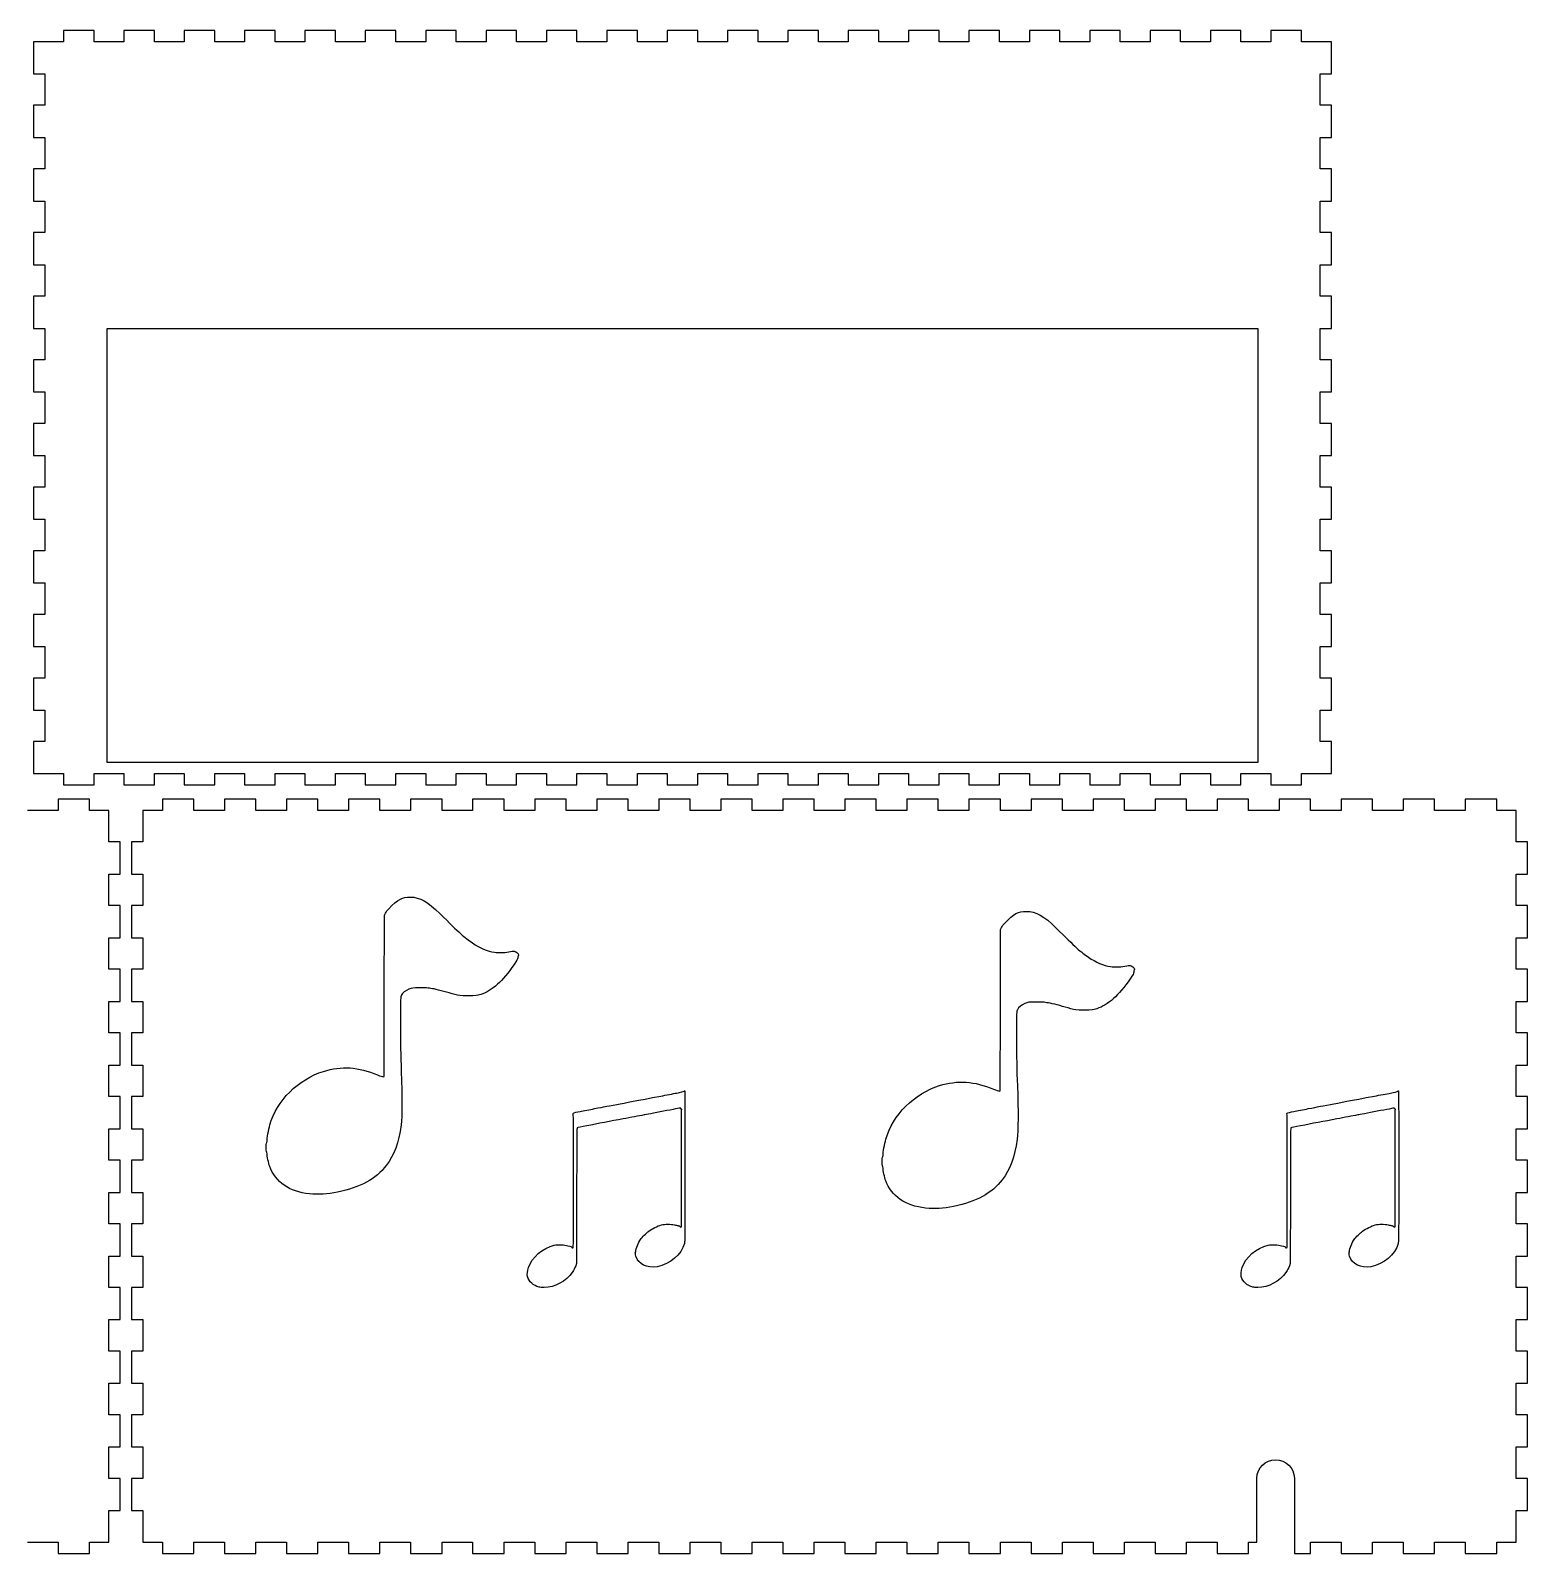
# Model space of a CAD drawing. Extents: x 371 to 1497, y -849 to 357.
# Drawn here: x 1100.5 to 1497.3, y -848.7 to -445 of the extents above; entities that cross this region are included whole.
import ezdxf

# ---------------------------------------------------------------- set-up
doc = ezdxf.new("R2010")
doc.units = 0
doc.layers.add('Calque_1', color=7, linetype='CONTINUOUS')

msp = doc.modelspace()

# ---------------------------------------------------------------- linework, layer by layer
at = {"layer": 'Calque_1', "color": 1}
for p, q in [((1109.223754, -447.999982), (1101.273845, -447.999982)), ((1101.273845, -447.999982), (1101.273845, -456.484746)), ((1109.223754, -445.000189), (1109.223754, -447.999982)), ((1117.324026, -445.000189), (1109.223754, -445.000189)), ((1117.324026, -447.999982), (1117.324026, -445.000189)), ((1125.223822, -447.999982), (1117.324026, -447.999982)), ((1133.324094, -445.000189), (1125.223822, -445.000189)), ((1125.223822, -445.000189), (1125.223822, -447.999982)), ((1133.324094, -447.999982), (1133.324094, -445.000189)), ((1141.223864, -447.999982), (1133.324094, -447.999982)), ((1149.324136, -445.000189), (1141.223864, -445.000189)), ((1141.223864, -445.000189), (1141.223864, -447.999982)), ((1149.324136, -447.999982), (1149.324136, -445.000189)), ((1157.223933, -447.999982), (1149.324136, -447.999982)), ((1165.324204, -445.000189), (1157.223933, -445.000189)), ((1157.223933, -445.000189), (1157.223933, -447.999982)), ((1165.324204, -447.999982), (1165.324204, -445.000189)), ((1173.223974, -447.999982), (1165.324204, -447.999982)), ((1181.323743, -445.000189), (1173.223974, -445.000189)), ((1173.223974, -445.000189), (1173.223974, -447.999982)), ((1181.323743, -447.999982), (1181.323743, -445.000189)), ((1189.224043, -447.999982), (1181.323743, -447.999982)), ((1197.323812, -445.000189), (1189.224043, -445.000189)), ((1189.224043, -445.000189), (1189.224043, -447.999982)), ((1197.323812, -447.999982), (1197.323812, -445.000189)), ((1205.224085, -447.999982), (1197.323812, -447.999982)), ((1213.323853, -445.000189), (1205.224085, -445.000189)), ((1205.224085, -445.000189), (1205.224085, -447.999982)), ((1213.323853, -447.999982), (1213.323853, -445.000189)), ((1221.224153, -447.999982), (1213.323853, -447.999982)), ((1229.323922, -445.000189), (1221.224153, -445.000189)), ((1221.224153, -445.000189), (1221.224153, -447.999982)), ((1229.323922, -447.999982), (1229.323922, -445.000189)), ((1237.224195, -447.999982), (1229.323922, -447.999982)), ((1245.323964, -445.000189), (1237.224195, -445.000189)), ((1237.224195, -445.000189), (1237.224195, -447.999982)), ((1245.323964, -447.999982), (1245.323964, -445.000189)), ((1253.22376, -447.999982), (1245.323964, -447.999982)), ((1261.324032, -445.000189), (1253.22376, -445.000189)), ((1253.22376, -445.000189), (1253.22376, -447.999982)), ((1261.324032, -447.999982), (1261.324032, -445.000189)), ((1269.223802, -447.999982), (1261.324032, -447.999982)), ((1277.324074, -445.000189), (1269.223802, -445.000189)), ((1269.223802, -445.000189), (1269.223802, -447.999982)), ((1277.324074, -447.999982), (1277.324074, -445.000189)), ((1285.223871, -447.999982), (1277.324074, -447.999982)), ((1293.324142, -445.000189), (1285.223871, -445.000189)), ((1285.223871, -445.000189), (1285.223871, -447.999982)), ((1293.324142, -447.999982), (1293.324142, -445.000189)), ((1301.223913, -447.999982), (1293.324142, -447.999982)), ((1309.324211, -445.000189), (1301.223913, -445.000189)), ((1301.223913, -445.000189), (1301.223913, -447.999982)), ((1309.324211, -447.999982), (1309.324211, -445.000189)), ((1317.223981, -447.999982), (1309.324211, -447.999982)), ((1325.32375, -445.000189), (1317.223981, -445.000189)), ((1317.223981, -445.000189), (1317.223981, -447.999982)), ((1325.32375, -447.999982), (1325.32375, -445.000189)), ((1333.224023, -447.999982), (1325.32375, -447.999982)), ((1341.323792, -445.000189), (1333.224023, -445.000189)), ((1333.224023, -445.000189), (1333.224023, -447.999982)), ((1341.323792, -447.999982), (1341.323792, -445.000189)), ((1349.224091, -447.999982), (1341.323792, -447.999982)), ((1357.32386, -445.000189), (1349.224091, -445.000189)), ((1349.224091, -445.000189), (1349.224091, -447.999982)), ((1357.32386, -447.999982), (1357.32386, -445.000189)), ((1365.224133, -447.999982), (1357.32386, -447.999982)), ((1373.323902, -445.000189), (1365.224133, -445.000189)), ((1365.224133, -445.000189), (1365.224133, -447.999982)), ((1373.323902, -447.999982), (1373.323902, -445.000189)), ((1381.224201, -447.999982), (1373.323902, -447.999982)), ((1389.32397, -445.000189), (1381.224201, -445.000189)), ((1381.224201, -445.000189), (1381.224201, -447.999982)), ((1389.32397, -447.999982), (1389.32397, -445.000189)), ((1397.223741, -447.999982), (1389.32397, -447.999982)), ((1405.324012, -445.000189), (1397.223741, -445.000189)), ((1397.223741, -445.000189), (1397.223741, -447.999982)), ((1405.324012, -447.999982), (1405.324012, -445.000189)), ((1413.223809, -447.999982), (1405.324012, -447.999982)), ((1421.32408, -445.000189), (1413.223809, -445.000189)), ((1413.223809, -445.000189), (1413.223809, -447.999982)), ((1421.32408, -447.999982), (1421.32408, -445.000189)), ((1429.223851, -447.999982), (1421.32408, -447.999982)), ((1437.324122, -445.000189), (1429.223851, -445.000189)), ((1429.223851, -445.000189), (1429.223851, -447.999982)), ((1437.324122, -447.999982), (1437.324122, -445.000189)), ((1445.274031, -447.999982), (1437.324122, -447.999982)), ((1445.274031, -456.484746), (1445.274031, -447.999982)), ((1101.273845, -456.484746), (1104.274194, -456.484746)), ((1104.274194, -456.484746), (1104.274194, -464.81965)), ((1442.274212, -464.81965), (1442.274212, -456.484746)), ((1442.274212, -456.484746), (1445.274031, -456.484746)), ((1104.274194, -464.81965), (1101.273845, -464.81965)), ((1101.273845, -464.81965), (1101.273845, -473.354527)), ((1445.274031, -464.81965), (1442.274212, -464.81965)), ((1445.274031, -473.354527), (1445.274031, -464.81965)), ((1101.273845, -473.354527), (1104.274194, -473.354527)), ((1104.274194, -473.354527), (1104.274194, -481.688901)), ((1442.274212, -481.688901), (1442.274212, -473.354527)), ((1442.274212, -473.354527), (1445.274031, -473.354527)), ((1104.274194, -481.688901), (1101.273845, -481.688901)), ((1101.273845, -481.688901), (1101.273845, -490.223778)), ((1445.274031, -481.688901), (1442.274212, -481.688901)), ((1445.274031, -490.223778), (1445.274031, -481.688901)), ((1101.273845, -490.223778), (1104.274194, -490.223778)), ((1104.274194, -490.223778), (1104.274194, -498.558655)), ((1442.274212, -498.558655), (1442.274212, -490.223778)), ((1442.274212, -490.223778), (1445.274031, -490.223778)), ((1104.274194, -498.558655), (1101.273845, -498.558655)), ((1101.273845, -498.558655), (1101.273845, -507.093558)), ((1445.274031, -498.558655), (1442.274212, -498.558655)), ((1445.274031, -507.093558), (1445.274031, -498.558655)), ((1101.273845, -507.093558), (1104.274194, -507.093558)), ((1104.274194, -507.093558), (1104.274194, -515.428435)), ((1442.274212, -515.428435), (1442.274212, -507.093558)), ((1442.274212, -507.093558), (1445.274031, -507.093558)), ((1104.274194, -515.428435), (1101.273845, -515.428435)), ((1101.273845, -515.428435), (1101.273845, -523.962809)), ((1445.274031, -515.428435), (1442.274212, -515.428435)), ((1445.274031, -523.962809), (1445.274031, -515.428435)), ((1101.273845, -523.962809), (1104.274194, -523.962809)), ((1104.274194, -523.962809), (1104.274194, -532.297686)), ((1120.773954, -524.000009), (1425.773949, -524.000009)), ((1120.773954, -639.000228), (1120.773954, -524.000009)), ((1425.773949, -524.000009), (1425.773949, -639.000228)), ((1442.274212, -532.297686), (1442.274212, -523.962809)), ((1442.274212, -523.962809), (1445.274031, -523.962809)), ((1104.274194, -532.297686), (1101.273845, -532.297686)), ((1101.273845, -532.297686), (1101.273845, -540.832563)), ((1445.274031, -532.297686), (1442.274212, -532.297686)), ((1445.274031, -540.832563), (1445.274031, -532.297686)), ((1101.273845, -540.832563), (1104.274194, -540.832563)), ((1104.274194, -540.832563), (1104.274194, -549.167467)), ((1442.274212, -549.167467), (1442.274212, -540.832563)), ((1442.274212, -540.832563), (1445.274031, -540.832563)), ((1104.274194, -549.167467), (1101.273845, -549.167467)), ((1101.273845, -549.167467), (1101.273845, -557.702343)), ((1445.274031, -549.167467), (1442.274212, -549.167467)), ((1445.274031, -557.702343), (1445.274031, -549.167467)), ((1101.273845, -557.702343), (1104.274194, -557.702343)), ((1104.274194, -557.702343), (1104.274194, -566.036718)), ((1442.274212, -566.036718), (1442.274212, -557.702343)), ((1442.274212, -557.702343), (1445.274031, -557.702343)), ((1104.274194, -566.036718), (1101.273845, -566.036718)), ((1101.273845, -566.036718), (1101.273845, -574.571594)), ((1445.274031, -566.036718), (1442.274212, -566.036718)), ((1445.274031, -574.571594), (1445.274031, -566.036718)), ((1101.273845, -574.571594), (1104.274194, -574.571594)), ((1104.274194, -574.571594), (1104.274194, -582.906498)), ((1442.274212, -582.906498), (1442.274212, -574.571594)), ((1442.274212, -574.571594), (1445.274031, -574.571594)), ((1104.274194, -582.906498), (1101.273845, -582.906498)), ((1101.273845, -582.906498), (1101.273845, -591.441374)), ((1445.274031, -582.906498), (1442.274212, -582.906498)), ((1445.274031, -591.441374), (1445.274031, -582.906498)), ((1101.273845, -591.441374), (1104.274194, -591.441374)), ((1104.274194, -591.441374), (1104.274194, -599.776252)), ((1442.274212, -599.776252), (1442.274212, -591.441374)), ((1442.274212, -591.441374), (1445.274031, -591.441374)), ((1104.274194, -599.776252), (1101.273845, -599.776252)), ((1101.273845, -599.776252), (1101.273845, -608.310625)), ((1445.274031, -599.776252), (1442.274212, -599.776252)), ((1445.274031, -608.310625), (1445.274031, -599.776252)), ((1101.273845, -608.310625), (1104.274194, -608.310625)), ((1104.274194, -608.310625), (1104.274194, -616.645503)), ((1442.274212, -616.645503), (1442.274212, -608.310625)), ((1442.274212, -608.310625), (1445.274031, -608.310625)), ((1104.274194, -616.645503), (1101.273845, -616.645503)), ((1101.273845, -616.645503), (1101.273845, -625.180379)), ((1445.274031, -616.645503), (1442.274212, -616.645503)), ((1445.274031, -625.180379), (1445.274031, -616.645503)), ((1101.273845, -625.180379), (1104.274194, -625.180379)), ((1104.274194, -625.180379), (1104.274194, -633.515283)), ((1442.274212, -633.515283), (1442.274212, -625.180379)), ((1442.274212, -625.180379), (1445.274031, -625.180379)), ((1104.274194, -633.515283), (1101.273845, -633.515283)), ((1101.273845, -633.515283), (1101.273845, -642.000047)), ((1445.274031, -633.515283), (1442.274212, -633.515283)), ((1445.274031, -642.000047), (1445.274031, -633.515283)), ((1425.773949, -639.000228), (1120.773954, -639.000228)), ((1101.273845, -642.000047), (1109.223754, -642.000047)), ((1109.223754, -642.000047), (1109.223754, -644.999866)), ((1109.223754, -644.999866), (1117.324026, -644.999866)), ((1117.324026, -644.999866), (1117.324026, -642.000047)), ((1117.324026, -642.000047), (1125.223822, -642.000047)), ((1125.223822, -642.000047), (1125.223822, -644.999866)), ((1125.223822, -644.999866), (1133.324094, -644.999866)), ((1133.324094, -644.999866), (1133.324094, -642.000047)), ((1133.324094, -642.000047), (1141.223864, -642.000047)), ((1141.223864, -642.000047), (1141.223864, -644.999866)), ((1141.223864, -644.999866), (1149.324136, -644.999866)), ((1149.324136, -644.999866), (1149.324136, -642.000047)), ((1149.324136, -642.000047), (1157.223933, -642.000047)), ((1157.223933, -642.000047), (1157.223933, -644.999866)), ((1157.223933, -644.999866), (1165.324204, -644.999866)), ((1165.324204, -644.999866), (1165.324204, -642.000047)), ((1165.324204, -642.000047), (1173.223974, -642.000047)), ((1173.223974, -642.000047), (1173.223974, -644.999866)), ((1173.223974, -644.999866), (1181.323743, -644.999866)), ((1181.323743, -644.999866), (1181.323743, -642.000047)), ((1181.323743, -642.000047), (1189.224043, -642.000047)), ((1189.224043, -642.000047), (1189.224043, -644.999866)), ((1189.224043, -644.999866), (1197.323812, -644.999866)), ((1197.323812, -644.999866), (1197.323812, -642.000047)), ((1197.323812, -642.000047), (1205.224085, -642.000047)), ((1205.224085, -642.000047), (1205.224085, -644.999866)), ((1205.224085, -644.999866), (1213.323853, -644.999866)), ((1213.323853, -644.999866), (1213.323853, -642.000047)), ((1213.323853, -642.000047), (1221.224153, -642.000047)), ((1221.224153, -642.000047), (1221.224153, -644.999866)), ((1221.224153, -644.999866), (1229.323922, -644.999866)), ((1229.323922, -644.999866), (1229.323922, -642.000047)), ((1229.323922, -642.000047), (1237.224195, -642.000047)), ((1237.224195, -642.000047), (1237.224195, -644.999866)), ((1237.224195, -644.999866), (1245.323964, -644.999866)), ((1245.323964, -644.999866), (1245.323964, -642.000047)), ((1245.323964, -642.000047), (1253.22376, -642.000047)), ((1253.22376, -642.000047), (1253.22376, -644.999866)), ((1253.22376, -644.999866), (1261.324032, -644.999866)), ((1261.324032, -644.999866), (1261.324032, -642.000047)), ((1261.324032, -642.000047), (1269.223802, -642.000047)), ((1269.223802, -642.000047), (1269.223802, -644.999866)), ((1269.223802, -644.999866), (1277.324074, -644.999866)), ((1277.324074, -644.999866), (1277.324074, -642.000047)), ((1277.324074, -642.000047), (1285.223871, -642.000047)), ((1285.223871, -642.000047), (1285.223871, -644.999866)), ((1285.223871, -644.999866), (1293.324142, -644.999866)), ((1293.324142, -644.999866), (1293.324142, -642.000047)), ((1293.324142, -642.000047), (1301.223913, -642.000047)), ((1301.223913, -642.000047), (1301.223913, -644.999866)), ((1301.223913, -644.999866), (1309.324211, -644.999866)), ((1309.324211, -644.999866), (1309.324211, -642.000047)), ((1309.324211, -642.000047), (1317.223981, -642.000047)), ((1317.223981, -642.000047), (1317.223981, -644.999866)), ((1317.223981, -644.999866), (1325.32375, -644.999866)), ((1325.32375, -644.999866), (1325.32375, -642.000047)), ((1325.32375, -642.000047), (1333.224023, -642.000047)), ((1333.224023, -642.000047), (1333.224023, -644.999866)), ((1333.224023, -644.999866), (1341.323792, -644.999866)), ((1341.323792, -644.999866), (1341.323792, -642.000047)), ((1341.323792, -642.000047), (1349.224091, -642.000047)), ((1349.224091, -642.000047), (1349.224091, -644.999866)), ((1349.224091, -644.999866), (1357.32386, -644.999866)), ((1357.32386, -644.999866), (1357.32386, -642.000047)), ((1357.32386, -642.000047), (1365.224133, -642.000047)), ((1365.224133, -642.000047), (1365.224133, -644.999866)), ((1365.224133, -644.999866), (1373.323902, -644.999866)), ((1373.323902, -644.999866), (1373.323902, -642.000047)), ((1373.323902, -642.000047), (1381.224201, -642.000047)), ((1381.224201, -642.000047), (1381.224201, -644.999866)), ((1381.224201, -644.999866), (1389.32397, -644.999866)), ((1389.32397, -644.999866), (1389.32397, -642.000047)), ((1389.32397, -642.000047), (1397.223741, -642.000047)), ((1397.223741, -642.000047), (1397.223741, -644.999866)), ((1397.223741, -644.999866), (1405.324012, -644.999866)), ((1405.324012, -644.999866), (1405.324012, -642.000047)), ((1405.324012, -642.000047), (1413.223809, -642.000047)), ((1413.223809, -642.000047), (1413.223809, -644.999866)), ((1413.223809, -644.999866), (1421.32408, -644.999866)), ((1421.32408, -644.999866), (1421.32408, -642.000047)), ((1421.32408, -642.000047), (1429.223851, -642.000047)), ((1429.223851, -642.000047), (1429.223851, -644.999866)), ((1429.223851, -644.999866), (1437.324122, -644.999866)), ((1437.324122, -644.999866), (1437.324122, -642.000047)), ((1437.324122, -642.000047), (1445.274031, -642.000047)), ((1116.101889, -648.72004), (1107.779394, -648.72004)), ((1107.779394, -648.72004), (1107.779394, -651.71986)), ((1116.101889, -651.71986), (1116.101889, -648.72004)), ((1135.446449, -648.72004), (1135.446449, -651.71986)), ((1143.768389, -648.72004), (1135.446449, -648.72004)), ((1143.768389, -651.71986), (1143.768389, -648.72004)), ((1160.212851, -648.72004), (1151.890382, -648.72004)), ((1151.890382, -648.72004), (1151.890382, -651.71986)), ((1160.212851, -651.71986), (1160.212851, -648.72004)), ((1176.65734, -648.72004), (1168.334845, -648.72004)), ((1168.334845, -648.72004), (1168.334845, -651.71986)), ((1176.65734, -651.71986), (1176.65734, -648.72004)), ((1193.101802, -648.72004), (1184.779307, -648.72004)), ((1184.779307, -648.72004), (1184.779307, -651.71986)), ((1193.101802, -651.71986), (1193.101802, -648.72004)), ((1209.546291, -648.72004), (1201.223796, -648.72004)), ((1201.223796, -648.72004), (1201.223796, -651.71986)), ((1209.546291, -651.71986), (1209.546291, -648.72004)), ((1225.990754, -648.72004), (1217.668259, -648.72004)), ((1217.668259, -648.72004), (1217.668259, -651.71986)), ((1225.990754, -651.71986), (1225.990754, -648.72004)), ((1242.435243, -648.72004), (1234.112748, -648.72004)), ((1234.112748, -648.72004), (1234.112748, -651.71986)), ((1242.435243, -651.71986), (1242.435243, -648.72004)), ((1258.879705, -648.72004), (1250.55721, -648.72004)), ((1250.55721, -648.72004), (1250.55721, -651.71986)), ((1258.879705, -651.71986), (1258.879705, -648.72004)), ((1275.324168, -648.72004), (1267.001699, -648.72004)), ((1267.001699, -648.72004), (1267.001699, -651.71986)), ((1275.324168, -651.71986), (1275.324168, -648.72004)), ((1291.768657, -648.72004), (1283.446162, -648.72004)), ((1283.446162, -648.72004), (1283.446162, -651.71986)), ((1291.768657, -651.71986), (1291.768657, -648.72004)), ((1308.212617, -648.72004), (1299.890651, -648.72004)), ((1299.890651, -648.72004), (1299.890651, -651.71986)), ((1308.212617, -651.71986), (1308.212617, -648.72004)), ((1324.657079, -648.72004), (1316.335113, -648.72004)), ((1316.335113, -648.72004), (1316.335113, -651.71986)), ((1324.657079, -651.71986), (1324.657079, -648.72004)), ((1341.101568, -648.72004), (1332.779576, -648.72004)), ((1332.779576, -648.72004), (1332.779576, -651.71986)), ((1341.101568, -651.71986), (1341.101568, -648.72004)), ((1357.546031, -648.72004), (1349.224065, -648.72004)), ((1349.224065, -648.72004), (1349.224065, -651.71986)), ((1357.546031, -651.71986), (1357.546031, -648.72004)), ((1373.99052, -648.72004), (1365.668527, -648.72004)), ((1365.668527, -648.72004), (1365.668527, -651.71986)), ((1373.99052, -651.71986), (1373.99052, -648.72004)), ((1390.434982, -648.72004), (1382.113016, -648.72004)), ((1382.113016, -648.72004), (1382.113016, -651.71986)), ((1390.434982, -651.71986), (1390.434982, -648.72004)), ((1406.879445, -648.72004), (1398.557479, -648.72004)), ((1398.557479, -648.72004), (1398.557479, -651.71986)), ((1406.879445, -651.71986), (1406.879445, -648.72004)), ((1423.323934, -648.72004), (1415.001968, -648.72004)), ((1415.001968, -648.72004), (1415.001968, -651.71986)), ((1423.323934, -651.71986), (1423.323934, -648.72004)), ((1439.768396, -648.72004), (1431.44643, -648.72004)), ((1431.44643, -648.72004), (1431.44643, -651.71986)), ((1439.768396, -651.71986), (1439.768396, -648.72004)), ((1456.212885, -648.72004), (1447.89039, -648.72004)), ((1447.89039, -648.72004), (1447.89039, -651.71986)), ((1456.212885, -651.71986), (1456.212885, -648.72004)), ((1472.657348, -648.72004), (1464.334852, -648.72004)), ((1464.334852, -648.72004), (1464.334852, -651.71986)), ((1472.657348, -651.71986), (1472.657348, -648.72004)), ((1489.101836, -648.72004), (1480.779341, -648.72004)), ((1480.779341, -648.72004), (1480.779341, -651.71986)), ((1489.101836, -651.71986), (1489.101836, -648.72004)), ((1107.779394, -651.71986), (1099.6574, -651.71986)), ((1121.274175, -651.71986), (1116.101889, -651.71986)), ((1121.274175, -660.104876), (1121.274175, -651.71986)), ((1135.446449, -651.71986), (1130.274136, -651.71986)), ((1130.274136, -651.71986), (1130.274136, -660.104876)), ((1151.890382, -651.71986), (1143.768389, -651.71986)), ((1168.334845, -651.71986), (1160.212851, -651.71986)), ((1184.779307, -651.71986), (1176.65734, -651.71986)), ((1201.223796, -651.71986), (1193.101802, -651.71986)), ((1217.668259, -651.71986), (1209.546291, -651.71986)), ((1234.112748, -651.71986), (1225.990754, -651.71986)), ((1250.55721, -651.71986), (1242.435243, -651.71986)), ((1267.001699, -651.71986), (1258.879705, -651.71986)), ((1283.446162, -651.71986), (1275.324168, -651.71986)), ((1299.890651, -651.71986), (1291.768657, -651.71986)), ((1316.335113, -651.71986), (1308.212617, -651.71986)), ((1332.779576, -651.71986), (1324.657079, -651.71986)), ((1349.224065, -651.71986), (1341.101568, -651.71986)), ((1365.668527, -651.71986), (1357.546031, -651.71986)), ((1382.113016, -651.71986), (1373.99052, -651.71986)), ((1398.557479, -651.71986), (1390.434982, -651.71986)), ((1415.001968, -651.71986), (1406.879445, -651.71986)), ((1431.44643, -651.71986), (1423.323934, -651.71986)), ((1447.89039, -651.71986), (1439.768396, -651.71986)), ((1464.334852, -651.71986), (1456.212885, -651.71986)), ((1480.779341, -651.71986), (1472.657348, -651.71986)), ((1494.274123, -651.71986), (1489.101836, -651.71986)), ((1494.274123, -660.104876), (1494.274123, -651.71986)), ((1124.273995, -660.104876), (1121.274175, -660.104876)), ((1124.273995, -668.639752), (1124.273995, -660.104876)), ((1130.274136, -660.104876), (1127.273814, -660.104876)), ((1127.273814, -660.104876), (1127.273814, -668.639752)), ((1497.273942, -660.104876), (1494.274123, -660.104876)), ((1497.273942, -668.639752), (1497.273942, -660.104876)), ((1121.274175, -676.974656), (1121.274175, -668.639752)), ((1121.274175, -668.639752), (1124.273995, -668.639752)), ((1127.273814, -668.639752), (1130.274136, -668.639752)), ((1130.274136, -668.639752), (1130.274136, -676.974656)), ((1494.274123, -676.974656), (1494.274123, -668.639752)), ((1494.274123, -668.639752), (1497.273942, -668.639752)), ((1124.273995, -676.974656), (1121.274175, -676.974656)), ((1124.273995, -685.509003), (1124.273995, -676.974656)), ((1130.274136, -676.974656), (1127.273814, -676.974656)), ((1127.273814, -676.974656), (1127.273814, -685.509003)), ((1201.163789, -674.715511), (1201.163868, -674.715882)), ((1201.163868, -674.715882), (1201.163868, -674.715882)), ((1497.273942, -676.974656), (1494.274123, -676.974656)), ((1497.273942, -685.509003), (1497.273942, -676.974656)), ((1194.250517, -700.907171), (1194.304254, -679.51365)), ((1194.304254, -679.51365), (1194.572462, -678.958131)), ((1364.449433, -678.496116), (1364.449512, -678.496513)), ((1364.449512, -678.496513), (1364.449512, -678.496513)), ((1121.274175, -693.843907), (1121.274175, -685.509003)), ((1121.274175, -685.509003), (1124.273995, -685.509003)), ((1127.273814, -685.509003), (1130.274136, -685.509003)), ((1130.274136, -685.509003), (1130.274136, -693.843907)), ((1357.536162, -704.688331), (1357.589899, -683.294282)), ((1357.589899, -683.294282), (1357.858107, -682.738762)), ((1494.274123, -693.843907), (1494.274123, -685.509003)), ((1494.274123, -685.509003), (1497.273942, -685.509003)), ((1124.273995, -693.843907), (1121.274175, -693.843907)), ((1124.273995, -702.378783), (1124.273995, -693.843907)), ((1130.274136, -693.843907), (1127.273814, -693.843907)), ((1127.273814, -693.843907), (1127.273814, -702.378783)), ((1497.273942, -693.843907), (1494.274123, -693.843907)), ((1497.273942, -702.378783), (1497.273942, -693.843907)), ((1121.274175, -710.713661), (1121.274175, -702.378783)), ((1121.274175, -702.378783), (1124.273995, -702.378783)), ((1127.273814, -702.378783), (1130.274136, -702.378783)), ((1130.274136, -702.378783), (1130.274136, -710.713661)), ((1194.196251, -722.300717), (1194.250517, -700.907171)), ((1494.274123, -710.713661), (1494.274123, -702.378783)), ((1494.274123, -702.378783), (1497.273942, -702.378783)), ((1357.481896, -726.081322), (1357.536162, -704.688331)), ((1124.273995, -710.713661), (1121.274175, -710.713661)), ((1124.273995, -719.248563), (1124.273995, -710.713661)), ((1130.274136, -710.713661), (1127.273814, -710.713661)), ((1127.273814, -710.713661), (1127.273814, -719.248563)), ((1497.273942, -710.713661), (1494.274123, -710.713661)), ((1497.273942, -719.248563), (1497.273942, -710.713661)), ((1121.274175, -727.582938), (1121.274175, -719.248563)), ((1121.274175, -719.248563), (1124.273995, -719.248563)), ((1127.273814, -719.248563), (1130.274136, -719.248563)), ((1130.274136, -719.248563), (1130.274136, -727.582938)), ((1193.973022, -722.341013), (1194.196251, -722.300717)), ((1494.274123, -727.582938), (1494.274123, -719.248563)), ((1494.274123, -719.248563), (1497.273942, -719.248563)), ((1273.89944, -726.06415), (1273.898461, -726.065182)), ((1273.898461, -726.065182), (1273.898461, -726.065182)), ((1357.258667, -726.121644), (1357.481896, -726.081322)), ((1463.078055, -726.066796), (1463.077076, -726.067828)), ((1124.273995, -727.582938), (1121.274175, -727.582938)), ((1124.273995, -736.117814), (1124.273995, -727.582938)), ((1130.274136, -727.582938), (1127.273814, -727.582938)), ((1127.273814, -727.582938), (1127.273814, -736.117814)), ((1497.273942, -727.582938), (1494.274123, -727.582938)), ((1497.273942, -736.117814), (1497.273942, -727.582938)), ((1121.274175, -744.452692), (1121.274175, -736.117814)), ((1121.274175, -736.117814), (1124.273995, -736.117814)), ((1127.273814, -736.117814), (1130.274136, -736.117814)), ((1130.274136, -736.117814), (1130.274136, -744.452692)), ((1494.274123, -744.452692), (1494.274123, -736.117814)), ((1494.274123, -736.117814), (1497.273942, -736.117814)), ((1124.273995, -744.452692), (1121.274175, -744.452692)), ((1124.273995, -752.987568), (1124.273995, -744.452692)), ((1130.274136, -744.452692), (1127.273814, -744.452692)), ((1127.273814, -744.452692), (1127.273814, -752.987568)), ((1497.273942, -744.452692), (1494.274123, -744.452692)), ((1497.273942, -752.987568), (1497.273942, -744.452692)), ((1121.274175, -761.322472), (1121.274175, -752.987568)), ((1121.274175, -752.987568), (1124.273995, -752.987568)), ((1127.273814, -752.987568), (1130.274136, -752.987568)), ((1130.274136, -752.987568), (1130.274136, -761.322472)), ((1174.431665, -753.370632), (1174.429019, -753.370632)), ((1245.231915, -753.853682), (1245.210219, -771.827251)), ((1434.410557, -753.856327), (1434.388861, -771.829896)), ((1494.274123, -761.322472), (1494.274123, -752.987568)), ((1494.274123, -752.987568), (1497.273942, -752.987568)), ((1337.717309, -757.151263), (1337.714663, -757.151263)), ((1124.273995, -761.322472), (1121.274175, -761.322472)), ((1124.273995, -769.856819), (1124.273995, -761.322472)), ((1130.274136, -761.322472), (1127.273814, -761.322472)), ((1127.273814, -761.322472), (1127.273814, -769.856819)), ((1497.273942, -761.322472), (1494.274123, -761.322472)), ((1497.273942, -769.856819), (1497.273942, -761.322472)), ((1121.274175, -778.191723), (1121.274175, -769.856819)), ((1121.274175, -769.856819), (1124.273995, -769.856819)), ((1127.273814, -769.856819), (1130.274136, -769.856819)), ((1130.274136, -769.856819), (1130.274136, -778.191723)), ((1494.274123, -778.191723), (1494.274123, -769.856819)), ((1494.274123, -769.856819), (1497.273942, -769.856819)), ((1245.210219, -771.827251), (1244.987493, -772.424627)), ((1434.388861, -771.829896), (1434.166135, -772.427273)), ((1124.273995, -778.191723), (1121.274175, -778.191723)), ((1124.273995, -786.726599), (1124.273995, -778.191723)), ((1130.274136, -778.191723), (1127.273814, -778.191723)), ((1127.273814, -778.191723), (1127.273814, -786.726599)), ((1424.440105, -778.087927), (1424.440105, -778.087927)), ((1497.273942, -778.191723), (1494.274123, -778.191723)), ((1497.273942, -786.726599), (1497.273942, -778.191723)), ((1121.274175, -795.061503), (1121.274175, -786.726599)), ((1121.274175, -786.726599), (1124.273995, -786.726599)), ((1127.273814, -786.726599), (1130.274136, -786.726599)), ((1130.274136, -786.726599), (1130.274136, -795.061503)), ((1494.274123, -795.061503), (1494.274123, -786.726599)), ((1494.274123, -786.726599), (1497.273942, -786.726599)), ((1124.273995, -795.061503), (1121.274175, -795.061503)), ((1124.273995, -803.596379), (1124.273995, -795.061503)), ((1130.274136, -795.061503), (1127.273814, -795.061503)), ((1127.273814, -795.061503), (1127.273814, -803.596379)), ((1497.273942, -795.061503), (1494.274123, -795.061503)), ((1497.273942, -803.596379), (1497.273942, -795.061503)), ((1121.274175, -811.930754), (1121.274175, -803.596379)), ((1121.274175, -803.596379), (1124.273995, -803.596379)), ((1127.273814, -803.596379), (1130.274136, -803.596379)), ((1130.274136, -803.596379), (1130.274136, -811.930754)), ((1494.274123, -811.930754), (1494.274123, -803.596379)), ((1494.274123, -803.596379), (1497.273942, -803.596379)), ((1124.273995, -811.930754), (1121.274175, -811.930754)), ((1124.273995, -820.465631), (1124.273995, -811.930754)), ((1130.274136, -811.930754), (1127.273814, -811.930754)), ((1127.273814, -811.930754), (1127.273814, -820.465631)), ((1497.273942, -811.930754), (1494.274123, -811.930754)), ((1497.273942, -820.465631), (1497.273942, -811.930754)), ((1121.274175, -828.800508), (1121.274175, -820.465631)), ((1121.274175, -820.465631), (1124.273995, -820.465631)), ((1127.273814, -820.465631), (1130.274136, -820.465631)), ((1130.274136, -820.465631), (1130.274136, -828.800508)), ((1494.274123, -828.800508), (1494.274123, -820.465631)), ((1494.274123, -820.465631), (1497.273942, -820.465631)), ((1124.273995, -828.800508), (1121.274175, -828.800508)), ((1124.273995, -837.335411), (1124.273995, -828.800508)), ((1130.274136, -828.800508), (1127.273814, -828.800508)), ((1127.273814, -828.800508), (1127.273814, -837.335411)), ((1425.50418, -828.874406), (1425.50418, -828.72198)), ((1425.50418, -845.719898), (1425.50418, -828.874406)), ((1435.491168, -828.72198), (1435.500958, -828.72198)), ((1435.500958, -828.72198), (1435.500958, -828.874406)), ((1435.500958, -828.874406), (1435.500958, -848.72022)), ((1497.273942, -828.800508), (1494.274123, -828.800508)), ((1497.273942, -837.335411), (1497.273942, -828.800508)), ((1121.274175, -845.719898), (1121.274175, -837.335411)), ((1121.274175, -837.335411), (1124.273995, -837.335411)), ((1127.273814, -837.335411), (1130.274136, -837.335411)), ((1130.274136, -837.335411), (1130.274136, -845.719898)), ((1494.274123, -845.719898), (1494.274123, -837.335411)), ((1494.274123, -837.335411), (1497.273942, -837.335411)), ((1099.6574, -845.719898), (1107.779394, -845.719898)), ((1107.779394, -845.719898), (1107.779394, -848.72022)), ((1116.101889, -848.72022), (1116.101889, -845.719898)), ((1116.101889, -845.719898), (1121.274175, -845.719898)), ((1130.274136, -845.719898), (1135.446449, -845.719898)), ((1135.446449, -845.719898), (1135.446449, -848.72022)), ((1143.768415, -848.72022), (1143.768415, -845.719898)), ((1143.768415, -845.719898), (1151.890409, -845.719898)), ((1151.890409, -845.719898), (1151.890409, -848.72022)), ((1160.212877, -848.72022), (1160.212877, -845.719898)), ((1160.212877, -845.719898), (1168.334871, -845.719898)), ((1168.334871, -845.719898), (1168.334871, -848.72022)), ((1176.657366, -848.72022), (1176.657366, -845.719898)), ((1176.657366, -845.719898), (1184.779334, -845.719898)), ((1184.779334, -845.719898), (1184.779334, -848.72022)), ((1193.101829, -848.72022), (1193.101829, -845.719898)), ((1193.101829, -845.719898), (1201.223823, -845.719898)), ((1201.223823, -845.719898), (1201.223823, -848.72022)), ((1209.546318, -848.72022), (1209.546318, -845.719898)), ((1209.546318, -845.719898), (1217.668285, -845.719898)), ((1217.668285, -845.719898), (1217.668285, -848.72022)), ((1225.99078, -848.72022), (1225.99078, -845.719898)), ((1225.99078, -845.719898), (1234.112774, -845.719898)), ((1234.112774, -845.719898), (1234.112774, -848.72022)), ((1242.435269, -848.72022), (1242.435269, -845.719898)), ((1242.435269, -845.719898), (1250.557237, -845.719898)), ((1250.557237, -845.719898), (1250.557237, -848.72022)), ((1258.879732, -848.72022), (1258.879732, -845.719898)), ((1258.879732, -845.719898), (1267.001726, -845.719898)), ((1267.001726, -845.719898), (1267.001726, -848.72022)), ((1275.324194, -848.72022), (1275.324194, -845.719898)), ((1275.324194, -845.719898), (1283.446188, -845.719898)), ((1283.446188, -845.719898), (1283.446188, -848.72022)), ((1291.768683, -848.72022), (1291.768683, -845.719898)), ((1291.768683, -845.719898), (1299.890677, -845.719898)), ((1299.890677, -845.719898), (1299.890677, -848.72022)), ((1308.212643, -848.72022), (1308.212643, -845.719898)), ((1308.212643, -845.719898), (1316.33514, -845.719898)), ((1316.33514, -845.719898), (1316.33514, -848.72022)), ((1324.657106, -848.72022), (1324.657106, -845.719898)), ((1324.657106, -845.719898), (1332.779602, -845.719898)), ((1332.779602, -845.719898), (1332.779602, -848.72022)), ((1341.101595, -848.72022), (1341.101595, -845.719898)), ((1341.101595, -845.719898), (1349.224091, -845.719898)), ((1349.224091, -845.719898), (1349.224091, -848.72022)), ((1357.546057, -848.72022), (1357.546057, -845.719898)), ((1357.546057, -845.719898), (1365.668554, -845.719898)), ((1365.668554, -845.719898), (1365.668554, -848.72022)), ((1373.990546, -848.72022), (1373.990546, -845.719898)), ((1373.990546, -845.719898), (1382.113043, -845.719898)), ((1382.113043, -845.719898), (1382.113043, -848.72022)), ((1390.435009, -848.72022), (1390.435009, -845.719898)), ((1390.435009, -845.719898), (1398.557505, -845.719898)), ((1398.557505, -845.719898), (1398.557505, -848.72022)), ((1406.879471, -848.72022), (1406.879471, -845.719898)), ((1406.879471, -845.719898), (1415.001994, -845.719898)), ((1415.001994, -845.719898), (1415.001994, -848.72022)), ((1423.32396, -848.72022), (1423.32396, -845.719898)), ((1423.32396, -845.719898), (1425.50418, -845.719898)), ((1439.768396, -848.72022), (1439.768396, -845.719898)), ((1439.768396, -845.719898), (1447.89039, -845.719898)), ((1447.89039, -845.719898), (1447.89039, -848.72022)), ((1456.212885, -848.72022), (1456.212885, -845.719898)), ((1456.212885, -845.719898), (1464.334852, -845.719898)), ((1464.334852, -845.719898), (1464.334852, -848.72022)), ((1472.657348, -848.72022), (1472.657348, -845.719898)), ((1472.657348, -845.719898), (1480.779341, -845.719898)), ((1480.779341, -845.719898), (1480.779341, -848.72022)), ((1489.101836, -848.72022), (1489.101836, -845.719898)), ((1489.101836, -845.719898), (1494.274123, -845.719898)), ((1107.779394, -848.72022), (1116.101889, -848.72022)), ((1135.446449, -848.72022), (1143.768415, -848.72022)), ((1151.890409, -848.72022), (1160.212877, -848.72022)), ((1168.334871, -848.72022), (1176.657366, -848.72022)), ((1184.779334, -848.72022), (1193.101829, -848.72022)), ((1201.223823, -848.72022), (1209.546318, -848.72022)), ((1217.668285, -848.72022), (1225.99078, -848.72022)), ((1234.112774, -848.72022), (1242.435269, -848.72022)), ((1250.557237, -848.72022), (1258.879732, -848.72022)), ((1267.001726, -848.72022), (1275.324194, -848.72022)), ((1283.446188, -848.72022), (1291.768683, -848.72022)), ((1299.890677, -848.72022), (1308.212643, -848.72022)), ((1316.33514, -848.72022), (1324.657106, -848.72022)), ((1332.779602, -848.72022), (1341.101595, -848.72022)), ((1349.224091, -848.72022), (1357.546057, -848.72022)), ((1365.668554, -848.72022), (1373.990546, -848.72022)), ((1382.113043, -848.72022), (1390.435009, -848.72022)), ((1398.557505, -848.72022), (1406.879471, -848.72022)), ((1415.001994, -848.72022), (1423.32396, -848.72022)), ((1435.500958, -848.72022), (1439.768396, -848.72022)), ((1447.89039, -848.72022), (1456.212885, -848.72022)), ((1464.334852, -848.72022), (1472.657348, -848.72022)), ((1480.779341, -848.72022), (1489.101836, -848.72022))]:
    msp.add_line(p, q, dxfattribs=at)
for points in [[(1194.572462, -678.958131), (1194.719756, -678.652538), (1195.097502, -678.141283), (1195.412224, -677.821772)], [(1195.412224, -677.821772), (1197.907721, -675.28844), (1198.960101, -674.720062), (1201.163789, -674.715511)], [(1201.163868, -674.715882), (1203.612084, -674.710854), (1205.868054, -675.968842), (1209.001647, -679.085634)], [(1209.001647, -679.085634), (1214.271538, -684.327374), (1215.450363, -685.391105), (1217.639366, -686.883619)], [(1357.858107, -682.738762), (1358.0054, -682.433169), (1358.383146, -681.921888), (1358.697841, -681.602377)], [(1358.697841, -681.602377), (1361.193444, -679.069045), (1362.245745, -678.50064), (1364.449433, -678.496116)], [(1364.449512, -678.496513), (1366.897702, -678.491486), (1369.154201, -679.749447), (1372.287794, -682.866265)], [(1372.287794, -682.866265), (1377.557685, -688.107978), (1378.736007, -689.171736), (1380.924984, -690.664224)], [(1217.639366, -686.883619), (1219.57945, -688.206456), (1221.565677, -689.050715), (1223.456575, -689.355806)], [(1223.456575, -689.355806), (1224.551976, -689.532574), (1226.582839, -689.436742), (1227.741052, -689.153771)], [(1227.741052, -689.153771), (1228.364066, -689.001582), (1228.566473, -689.00055), (1228.959088, -689.148214)], [(1228.959088, -689.148214), (1229.633775, -689.4015), (1230.069068, -690.080315), (1229.726485, -690.344528)], [(1229.726485, -690.344528), (1229.667483, -690.38993), (1229.619514, -690.603317), (1229.619514, -690.818397)], [(1228.663998, -692.589861), (1225.573215, -697.05624), (1222.869279, -699.481569), (1219.812865, -700.528922)], [(1229.619514, -690.818397), (1229.619514, -691.118143), (1229.396497, -691.531449), (1228.663998, -692.589861)], [(1380.924984, -690.664224), (1382.865094, -691.987088), (1384.851824, -692.83132), (1386.742722, -693.136438)], [(1386.742722, -693.136438), (1387.838123, -693.313179), (1389.868403, -693.217876), (1391.026696, -692.934904)], [(1391.026696, -692.934904), (1391.649711, -692.782716), (1391.852646, -692.78142), (1392.245235, -692.928819)], [(1392.245235, -692.928819), (1392.919922, -693.182105), (1393.355241, -693.86092), (1393.012632, -694.125133)], [(1393.012632, -694.125133), (1392.95363, -694.170535), (1392.905132, -694.383948), (1392.905132, -694.599001)], [(1391.949642, -696.370492), (1388.858833, -700.836871), (1386.154897, -703.26265), (1383.09851, -704.310056)], [(1392.905132, -694.599001), (1392.905132, -694.898774), (1392.682141, -695.31208), (1391.949642, -696.370492)], [(1198.764547, -700.782128), (1198.540842, -701.186068), (1198.537879, -701.284202), (1198.537667, -708.136196)], [(1200.755643, -699.139331), (1199.847328, -699.538534), (1199.121735, -700.137021), (1198.764547, -700.782128)], [(1203.789567, -698.76984), (1201.668455, -698.772486), (1201.563627, -698.784127), (1200.755643, -699.139331)], [(1207.433779, -699.077841), (1206.239185, -698.821963), (1205.603656, -698.768544), (1203.789567, -698.76984)], [(1212.953331, -700.536675), (1210.98155, -699.939351), (1208.956165, -699.403914), (1207.433779, -699.077841)], [(1216.436835, -700.895291), (1214.307257, -700.895291), (1214.042832, -700.866636), (1212.953331, -700.536675)], [(1219.812865, -700.528922), (1218.797474, -700.876876), (1218.620044, -700.896481), (1216.436835, -700.895291)], [(1362.050165, -704.562733), (1361.826513, -704.966752), (1361.823523, -705.064807), (1361.823311, -711.916827)], [(1364.04126, -702.919962), (1363.132972, -703.319139), (1362.407379, -703.917653), (1362.050165, -704.562733)], [(1367.075184, -702.550471), (1364.954099, -702.553117), (1364.849271, -702.564759), (1364.04126, -702.919962)], [(1370.719423, -702.858975), (1369.524829, -702.603097), (1368.8893, -702.549148), (1367.075184, -702.550471)], [(1376.238975, -704.317279), (1374.267168, -703.719982), (1372.241809, -703.185048), (1370.719423, -702.858975)], [(1379.722479, -704.675922), (1377.592875, -704.675922), (1377.328476, -704.647691), (1376.238975, -704.317279)], [(1383.09851, -704.310056), (1382.083118, -704.657957), (1381.905689, -704.677113), (1379.722479, -704.675922)], [(1198.537667, -708.136196), (1198.537667, -713.224795), (1198.597754, -716.652948), (1198.761954, -720.963831)], [(1361.823311, -711.916827), (1361.823232, -717.005426), (1361.883398, -720.433553), (1362.047598, -724.744462)], [(1163.923685, -735.096814), (1165.700203, -728.700723), (1171.405493, -723.010515), (1178.149696, -720.908533)], [(1178.149696, -720.908533), (1182.92651, -719.419643), (1187.304729, -719.707933), (1192.472332, -721.851111)], [(1192.472332, -721.851111), (1193.174642, -722.142417), (1193.850018, -722.362894), (1193.973022, -722.341013)], [(1198.761954, -720.963831), (1199.018468, -727.690941), (1198.997725, -732.877621), (1198.705122, -735.127823)], [(1267.522055, -727.460965), (1268.895772, -727.200165), (1270.814372, -726.838163), (1271.786371, -726.656367)], [(1271.786371, -726.656367), (1272.851584, -726.457083), (1273.611308, -726.2737), (1273.698409, -726.194908)], [(1273.698409, -726.194908), (1273.777414, -726.122914), (1273.868139, -726.06415), (1273.89944, -726.06415)], [(1273.898461, -726.065182), (1273.929443, -726.065182), (1273.954764, -735.028551), (1273.953759, -745.983359)], [(1327.209329, -738.877445), (1328.985821, -732.481328), (1334.691137, -726.791146), (1341.43534, -724.689164)], [(1341.43534, -724.689164), (1346.212127, -723.200248), (1350.590373, -723.488538), (1355.757976, -725.631742)], [(1355.757976, -725.631742), (1356.460286, -725.923022), (1357.135662, -726.143552), (1357.258667, -726.121644)], [(1362.047598, -724.744462), (1362.304086, -731.471572), (1362.283342, -736.658252), (1361.99074, -738.908454)], [(1456.700671, -727.463611), (1458.074387, -727.202811), (1459.993014, -726.840808), (1460.965013, -726.659013)], [(1460.965013, -726.659013), (1462.030226, -726.459729), (1462.78995, -726.276346), (1462.877051, -726.197553)], [(1462.877051, -726.197553), (1462.956056, -726.12556), (1463.046755, -726.066796), (1463.078055, -726.066796)], [(1463.077076, -726.067828), (1463.108085, -726.067828), (1463.13338, -735.031091), (1463.132374, -745.986005)], [(1249.953616, -730.795641), (1251.164403, -730.561935), (1252.440303, -730.319047), (1252.789606, -730.255627)], [(1252.789606, -730.255627), (1253.138803, -730.192629), (1254.530008, -729.929819), (1255.880389, -729.672723)], [(1255.880389, -729.672723), (1258.159906, -729.238833), (1261.332472, -728.63598), (1267.522055, -727.460965)], [(1272.806975, -730.636494), (1272.78184, -730.636494), (1270.733832, -731.019929), (1268.256327, -731.488109)], [(1272.85296, -730.7636), (1272.85296, -730.693591), (1272.832058, -730.636494), (1272.806975, -730.636494)], [(1439.132232, -730.798314), (1440.343045, -730.564607), (1441.618945, -730.321693), (1441.968248, -730.258272)], [(1441.968248, -730.258272), (1442.317445, -730.195275), (1443.708597, -729.932465), (1445.059004, -729.675369)], [(1445.059004, -729.675369), (1447.338522, -729.241479), (1450.511088, -728.638626), (1456.700671, -727.463611)], [(1461.985617, -730.63914), (1461.960482, -730.63914), (1459.912501, -731.022574), (1457.434995, -731.490755)], [(1462.031628, -730.766272), (1462.031628, -730.696264), (1462.010726, -730.63914), (1461.985617, -730.63914)], [(1244.302275, -732.075669), (1244.246263, -732.075669), (1244.282431, -732.018334), (1244.382365, -731.948034)], [(1244.384428, -742.35153), (1244.39951, -734.374528), (1244.38427, -732.075669), (1244.302275, -732.075669)], [(1244.382365, -731.948034), (1244.482377, -731.878052), (1245.28126, -731.685885), (1246.157983, -731.520679)], [(1246.157983, -731.520679), (1247.034574, -731.355473), (1248.74291, -731.029215), (1249.953616, -730.795641)], [(1257.528822, -733.516934), (1254.399331, -734.116136), (1250.808273, -734.797491), (1247.919076, -735.340601)], [(1263.116611, -732.458071), (1261.636002, -732.734587), (1259.628529, -733.114926), (1257.528822, -733.516934)], [(1268.256327, -731.488109), (1265.778874, -731.956315), (1263.465808, -732.392878), (1263.116611, -732.458071)], [(1272.980092, -730.890732), (1272.910083, -730.890732), (1272.85296, -730.833556), (1272.85296, -730.7636)], [(1273.107198, -731.022521), (1273.107198, -730.949523), (1273.050074, -730.890732), (1272.980092, -730.890732)], [(1273.023007, -746.541471), (1272.999989, -738.035858), (1273.009249, -731.094038), (1273.044174, -731.115522)], [(1273.044174, -731.115522), (1273.079178, -731.137483), (1273.107198, -731.095414), (1273.107198, -731.022521)], [(1433.480917, -732.078315), (1433.424905, -732.078315), (1433.461073, -732.02098), (1433.561007, -731.95068)], [(1433.56307, -742.354176), (1433.578152, -734.377094), (1433.562912, -732.078315), (1433.480917, -732.078315)], [(1433.561007, -731.95068), (1433.660993, -731.880697), (1434.459902, -731.688531), (1435.336599, -731.523325)], [(1435.336599, -731.523325), (1436.213216, -731.358119), (1437.921551, -731.031888), (1439.132232, -730.798314)], [(1446.707491, -733.51958), (1443.577999, -734.118781), (1439.986942, -734.800136), (1437.097745, -735.343247)], [(1452.295253, -732.460214), (1450.814671, -732.736704), (1448.807198, -733.117572), (1446.707491, -733.51958)], [(1457.434995, -731.490755), (1454.95749, -731.958961), (1452.64445, -732.395021), (1452.295253, -732.460214)], [(1462.158734, -730.893378), (1462.088752, -730.893378), (1462.031628, -730.836255), (1462.031628, -730.766272)], [(1462.285866, -731.025167), (1462.285866, -730.952169), (1462.228743, -730.893378), (1462.158734, -730.893378)], [(1462.201649, -746.544117), (1462.178631, -738.038398), (1462.187891, -731.096684), (1462.222816, -731.118168)], [(1462.222816, -731.118168), (1462.25782, -731.140129), (1462.285866, -731.09806), (1462.285866, -731.025167)], [(1163.168194, -739.392165), (1163.168194, -738.662365), (1163.5738, -736.356601), (1163.923685, -735.096814)], [(1198.705122, -735.127823), (1198.089622, -739.857726), (1196.89733, -743.096729), (1194.757036, -745.85792)], [(1245.359021, -735.840822), (1245.276021, -735.871831), (1245.24951, -739.67437), (1245.231915, -753.853682)], [(1247.919076, -735.340601), (1246.56867, -735.594495), (1245.416621, -735.819523), (1245.359021, -735.840822)], [(1434.537689, -735.843468), (1434.45469, -735.874477), (1434.428178, -739.67691), (1434.410557, -753.856327)], [(1437.097745, -735.343247), (1435.747338, -735.597141), (1434.595289, -735.822169), (1434.537689, -735.843468)], [(1163.043681, -742.189922), (1162.885778, -741.992914), (1162.893265, -739.975016), (1163.053471, -739.908923)], [(1163.167188, -742.759914), (1163.167188, -742.531314), (1163.11197, -742.27451), (1163.043681, -742.189922)], [(1163.053471, -739.908923), (1163.116468, -739.882994), (1163.168194, -739.650266), (1163.168194, -739.392165)], [(1163.877198, -746.126631), (1163.568985, -745.257052), (1163.167188, -743.351708), (1163.167188, -742.759914)], [(1244.350324, -767.595478), (1244.428323, -759.215965), (1244.384428, -750.317737), (1244.384428, -742.35153)], [(1326.453812, -743.172796), (1326.453812, -742.442996), (1326.859444, -740.137232), (1327.209329, -738.877445)], [(1361.99074, -738.908454), (1361.375239, -743.638357), (1360.183477, -746.877863), (1358.043183, -749.639054)], [(1433.528966, -767.598124), (1433.606965, -759.218611), (1433.56307, -750.320383), (1433.56307, -742.354176)], [(1174.429019, -753.370632), (1169.145131, -752.829665), (1165.323305, -750.205845), (1163.877198, -746.126631)], [(1194.757036, -745.85792), (1191.953934, -749.474034), (1187.907873, -751.690448), (1181.851349, -752.92674)], [(1273.002899, -762.146702), (1273.036898, -762.069708), (1273.046158, -755.047164), (1273.023007, -746.541471)], [(1273.953759, -745.983359), (1273.953759, -765.327655), (1273.94344, -765.919263), (1273.789929, -766.544368)], [(1326.329299, -745.971083), (1326.171422, -745.774074), (1326.179359, -743.756176), (1326.339617, -743.690083)], [(1326.452806, -746.540545), (1326.452806, -746.311945), (1326.397614, -746.055696), (1326.329299, -745.971083)], [(1326.339617, -743.690083), (1326.402615, -743.664154), (1326.453812, -743.430898), (1326.453812, -743.172796)], [(1327.162842, -749.907262), (1326.85455, -749.037656), (1326.452806, -747.132339), (1326.452806, -746.540545)], [(1462.181541, -762.149348), (1462.21554, -762.072354), (1462.224695, -755.04981), (1462.201649, -746.544117)], [(1463.132374, -745.986005), (1463.132374, -765.330301), (1463.122055, -765.921909), (1462.968571, -766.547014)], [(1337.714663, -757.151263), (1332.430749, -756.610243), (1328.608949, -753.986449), (1327.162842, -749.907262)], [(1358.043183, -749.639054), (1355.240081, -753.255168), (1351.19402, -755.471053), (1345.137522, -756.707372)], [(1181.851349, -752.92674), (1179.081161, -753.492234), (1176.896365, -753.623018), (1174.431665, -753.370632)], [(1345.137522, -756.707372), (1342.367308, -757.272865), (1340.182009, -757.403675), (1337.717309, -757.151263)], [(1264.378091, -763.266022), (1265.240103, -762.612131), (1266.713409, -761.877383), (1267.689007, -761.615472)], [(1267.689007, -761.615472), (1268.599809, -761.37097), (1270.181541, -761.357291), (1271.160632, -761.585494)], [(1271.160632, -761.585494), (1271.509935, -761.66651), (1271.897364, -761.738027), (1272.021559, -761.743107)], [(1272.021559, -761.743107), (1272.145755, -761.743107), (1272.240608, -761.790176), (1272.232909, -761.837166)], [(1272.232909, -761.837166), (1272.222854, -761.883177), (1272.287889, -761.910059), (1272.373482, -761.895057)], [(1272.373482, -761.895057), (1272.470478, -761.878917), (1272.54472, -761.930696), (1272.571919, -762.035074)], [(1272.571919, -762.035074), (1272.629916, -762.255261), (1272.92109, -762.331011), (1273.002899, -762.146702)], [(1453.556733, -763.268668), (1454.418745, -762.614776), (1455.892051, -761.880029), (1456.867649, -761.618118)], [(1456.867649, -761.618118), (1457.778451, -761.373616), (1459.360157, -761.359937), (1460.339274, -761.58814)], [(1460.339274, -761.58814), (1460.688577, -761.669156), (1461.076006, -761.740673), (1461.200201, -761.745753)], [(1461.200201, -761.745753), (1461.324397, -761.745753), (1461.41925, -761.792822), (1461.411551, -761.839812)], [(1461.411551, -761.839812), (1461.401496, -761.885823), (1461.466505, -761.912705), (1461.552124, -761.897703)], [(1461.552124, -761.897703), (1461.64912, -761.881563), (1461.723362, -761.933342), (1461.750561, -762.037747)], [(1461.750561, -762.037747), (1461.808558, -762.257933), (1462.099732, -762.333657), (1462.181541, -762.149348)], [(1232.487492, -772.885081), (1233.29799, -770.236364), (1236.269869, -767.668318), (1239.305672, -766.992916)], [(1239.305672, -766.992916), (1240.224464, -766.788526), (1242.094407, -766.863112), (1242.923558, -767.137114)], [(1260.911123, -768.694637), (1260.934142, -767.907343), (1261.586366, -766.213189), (1262.166862, -765.434891)], [(1262.166862, -765.434891), (1262.599271, -764.855295), (1263.678189, -763.796935), (1264.378091, -763.266022)], [(1273.789929, -766.544368), (1273.061028, -769.43637), (1269.965112, -772.075059), (1266.588817, -772.681458)], [(1421.666134, -772.887727), (1422.476632, -770.23901), (1425.448511, -767.670964), (1428.484314, -766.995562)], [(1428.484314, -766.995562), (1429.403106, -766.791171), (1431.272969, -766.865757), (1432.102173, -767.13976)], [(1450.089765, -768.697283), (1450.112784, -767.909988), (1450.765008, -766.215835), (1451.345504, -765.437537)], [(1451.345504, -765.437537), (1451.777913, -764.85794), (1452.856831, -763.799581), (1453.556733, -763.268668)], [(1462.968571, -766.547014), (1462.23967, -769.439016), (1459.143754, -772.077705), (1455.767459, -772.684104)], [(1242.923558, -767.137114), (1243.249577, -767.2448), (1243.592372, -767.334255), (1243.685267, -767.336054)], [(1243.685267, -767.336054), (1243.778268, -767.336054), (1243.854891, -767.376906), (1243.855791, -767.423896)], [(1243.855791, -767.423896), (1243.865845, -767.701312), (1244.257031, -767.838577), (1244.350324, -767.595478)], [(1260.933348, -769.922462), (1260.814656, -769.53416), (1260.724142, -768.547687), (1260.828441, -768.779383)], [(1260.828441, -768.779383), (1260.894455, -768.927073), (1260.905117, -768.916543), (1260.911123, -768.694637)], [(1266.588817, -772.681458), (1263.878716, -773.168265), (1261.583139, -772.048257), (1260.933348, -769.922462)], [(1432.102173, -767.13976), (1432.428167, -767.247445), (1432.770987, -767.336901), (1432.863882, -767.3387)], [(1432.863882, -767.3387), (1432.956883, -767.3387), (1433.033533, -767.379552), (1433.034433, -767.426542)], [(1433.034433, -767.426542), (1433.044487, -767.703957), (1433.435673, -767.841223), (1433.528966, -767.598124)], [(1450.11199, -769.925108), (1449.993298, -769.536806), (1449.902784, -768.550333), (1450.007083, -768.782029)], [(1450.007083, -768.782029), (1450.07307, -768.929719), (1450.083759, -768.919189), (1450.089765, -768.697283)], [(1455.767459, -772.684104), (1453.057358, -773.17091), (1450.761781, -772.050903), (1450.11199, -769.925108)], [(1232.207933, -775.276147), (1232.083076, -774.853131), (1232.207801, -773.807472), (1232.487492, -772.885081)], [(1244.061981, -774.197653), (1242.477682, -776.526647), (1239.323928, -778.230643), (1236.628327, -778.213948)], [(1244.987493, -772.424627), (1244.70259, -773.190648), (1244.555984, -773.471557), (1244.061981, -774.197653)], [(1421.386549, -775.278793), (1421.261665, -774.855777), (1421.386416, -773.810117), (1421.666134, -772.887727)], [(1433.240623, -774.200298), (1431.656324, -776.529293), (1428.502544, -778.233289), (1425.806969, -778.216594)], [(1434.166135, -772.427273), (1433.881232, -773.193294), (1433.7346, -773.474202), (1433.240623, -774.200298)], [(1235.261489, -778.085281), (1233.739474, -777.68367), (1232.61264, -776.646953), (1232.207933, -775.276147)], [(1236.628327, -778.213948), (1236.130222, -778.213948), (1235.51877, -778.152671), (1235.261489, -778.085281)], [(1424.440105, -778.087927), (1422.918116, -777.686316), (1421.791255, -776.649599), (1421.386549, -775.278793)], [(1425.806969, -778.216594), (1425.308864, -778.216594), (1424.697412, -778.155316), (1424.440105, -778.087927)], [(1425.50418, -828.72198), (1425.586415, -826.022103), (1427.798094, -823.875631), (1430.499222, -823.874205)], [(1430.499222, -823.874205), (1433.199148, -823.877302), (1435.408971, -826.023303), (1435.491168, -828.72198)]]:
    msp.add_open_spline(points, degree=3, dxfattribs=at)

doc.saveas('drawing.dxf')
